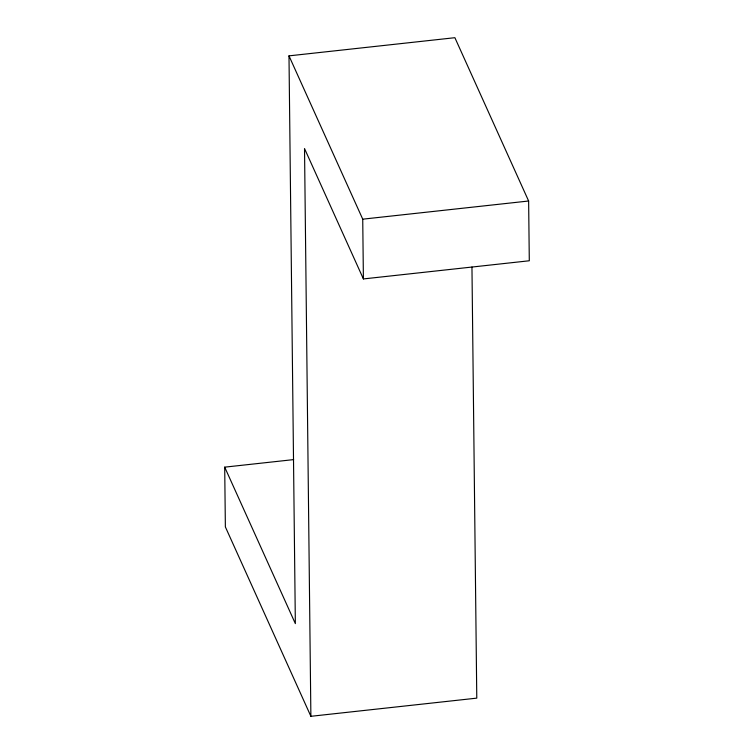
<?xml version="1.0" encoding="UTF-8"?>
<svg xmlns="http://www.w3.org/2000/svg" width="754" height="754" viewBox="0 0 754 754"><rect width="100%" height="100%" fill="white"/><g stroke="black" fill="none" stroke-linecap="round" stroke-linejoin="round"><path stroke-width="1.13" d="M293.636 459.61L224.701 467.15L295.351 623.615L288.989 55.862L454.888 37.7L528.629 201.007L529.299 260.771L363.4 278.933L304.522 148.547L310.884 716.3L476.782 698.138L471.957 267.02M288.989 55.862L362.731 219.169L528.629 201.007M310.884 716.3L225.371 526.914L224.701 467.15M362.731 219.169L363.4 278.933"/></g></svg>
